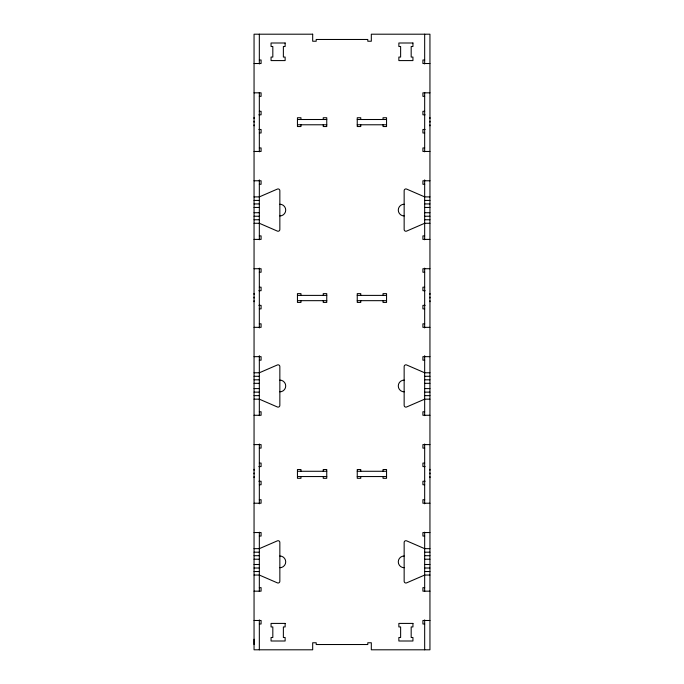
<?xml version="1.0" encoding="UTF-8"?>
<svg xmlns="http://www.w3.org/2000/svg" width="684" height="684" viewBox="0 0 684 684"><rect width="100%" height="100%" fill="white"/><g stroke="black" fill="none" stroke-linecap="round" stroke-linejoin="round"><path stroke-width="1.03" d="M254.055 644.525L254.055 639.249M254.055 477.577L254.055 476.662M254.055 473.918L254.055 472.995M254.055 470.25L254.055 469.335M254.055 301.695L254.055 300.78M254.055 298.027L254.055 297.113M254.055 294.368L254.055 293.445M254.055 125.805L254.055 124.89M254.055 122.145L254.055 121.23M254.055 118.477L254.055 117.562M429.945 477.577L429.945 476.662M429.945 473.918L429.945 472.995M429.945 470.25L429.945 469.335M429.945 301.695L429.945 300.78M429.945 298.027L429.945 297.113M429.945 294.368L429.945 293.445M429.945 125.805L429.945 124.89M429.945 122.145L429.945 121.23M429.945 118.477L429.945 117.562M259.33 59.995L261.091 59.995L261.091 63.518L254.055 63.518M424.67 59.995L422.909 59.995L422.909 63.518L429.945 63.518M254.055 92.827L261.091 92.827L261.091 96.35L259.33 96.35M429.945 92.827L422.909 92.827L422.909 96.35L424.67 96.35M259.33 111.295L261.091 111.295L261.091 114.818L258.894 114.818M424.67 111.295L422.909 111.295L422.909 114.818L425.106 114.818M297.446 119.503L326.755 119.503M357.245 119.503L386.554 119.503M297.446 124.779L326.755 124.779M357.245 124.779L386.554 124.779M258.894 129.473L261.091 129.473L261.091 132.987L259.33 132.987M425.106 129.473L422.909 129.473L422.909 132.987L424.67 132.987M259.33 147.941L261.091 147.941L261.091 151.455L254.055 151.455M424.67 147.941L422.909 147.941L422.909 151.455L429.945 151.455M254.055 180.773L261.091 180.773L261.091 184.287L259.33 184.287M429.945 180.773L422.909 180.773L422.909 184.287L424.67 184.287M254.055 196.898L259.33 196.898L277.396 189.066A1.761 1.761 0 0 1 279.85 190.682L279.85 229.491A1.761 1.761 0 0 1 277.396 231.107L259.33 223.275L254.055 223.275M429.945 196.898L424.67 196.898L406.604 189.066A1.761 1.761 0 0 0 404.15 190.682L404.15 229.491A1.761 1.761 0 0 0 406.604 231.107L424.67 223.275L429.945 223.275M254.055 200.412L259.33 200.412M424.67 200.412L429.945 200.412M254.055 203.926L259.33 203.926M424.67 203.926L429.945 203.926M254.055 207.449L259.33 207.449M424.67 207.449L429.945 207.449M254.055 212.724L259.33 212.724M424.67 212.724L429.945 212.724M254.055 216.238L259.33 216.238M424.67 216.238L429.945 216.238M254.055 219.761L259.33 219.761M424.67 219.761L429.945 219.761M259.33 235.886L261.091 235.886L261.091 239.4L254.055 239.4M424.67 235.886L422.909 235.886L422.909 239.4L429.945 239.4M254.055 268.718L261.091 268.718L261.091 272.232L259.33 272.232M429.945 268.718L422.909 268.718L422.909 272.232L424.67 272.232M259.33 287.186L261.091 287.186L261.091 290.7L258.894 290.7M424.67 287.186L422.909 287.186L422.909 290.7L425.106 290.7M297.446 295.394L326.755 295.394M357.245 295.394L386.554 295.394M297.446 300.669L326.755 300.669M357.245 300.669L386.554 300.669M258.894 305.355L261.091 305.355L261.091 308.877L259.33 308.877M425.106 305.355L422.909 305.355L422.909 308.877L424.67 308.877M259.33 323.823L261.091 323.823L261.091 327.345L254.055 327.345M424.67 323.823L422.909 323.823L422.909 327.345L429.945 327.345M254.055 356.655L261.091 356.655L261.091 360.177L259.33 360.177M429.945 356.655L422.909 356.655L422.909 360.177L424.67 360.177M254.055 372.78L259.33 372.78L277.396 364.957A1.761 1.761 0 0 1 279.85 366.564L279.85 405.373A1.761 1.761 0 0 1 277.396 406.989L259.33 399.165L254.055 399.165M429.945 372.78L424.67 372.78L406.604 364.957A1.761 1.761 0 0 0 404.15 366.564L404.15 405.373A1.761 1.761 0 0 0 406.604 406.989L424.67 399.165L429.945 399.165M254.055 376.294L259.33 376.294M424.67 376.294L429.945 376.294M254.055 379.817L259.33 379.817M424.67 379.817L429.945 379.817M254.055 383.331L259.33 383.331M424.67 383.331L429.945 383.331M254.055 388.606L259.33 388.606M424.67 388.606L429.945 388.606M254.055 392.129L259.33 392.129M424.67 392.129L429.945 392.129M254.055 395.643L259.33 395.643M424.67 395.643L429.945 395.643M259.33 411.768L261.091 411.768L261.091 415.282L254.055 415.282M424.67 411.768L422.909 411.768L422.909 415.282L429.945 415.282M254.055 444.6L261.091 444.6L261.091 448.114L259.33 448.114M429.945 444.6L422.909 444.6L422.909 448.114L424.67 448.114M259.33 463.068L261.091 463.068L261.091 466.582L258.894 466.582M424.67 463.068L422.909 463.068L422.909 466.582L425.106 466.582M297.446 471.276L326.755 471.276M357.245 471.276L386.554 471.276M297.446 476.551L326.755 476.551M357.245 476.551L386.554 476.551M258.894 481.245L261.091 481.245L261.091 484.759L259.33 484.759M425.106 481.245L422.909 481.245L422.909 484.759L424.67 484.759M259.33 499.713L261.091 499.713L261.091 503.227L254.055 503.227M424.67 499.713L422.909 499.713L422.909 503.227L429.945 503.227M254.055 532.545L261.091 532.545L261.091 536.059L259.33 536.059M429.945 532.545L422.909 532.545L422.909 536.059L424.67 536.059M254.055 548.662L259.33 548.662L277.396 540.839A1.761 1.761 0 0 1 279.85 542.455L279.85 581.263A1.761 1.761 0 0 1 277.396 582.879L259.33 575.047L254.055 575.047M429.945 548.662L424.67 548.662L406.604 540.839A1.761 1.761 0 0 0 404.15 542.455L404.15 581.263A1.761 1.761 0 0 0 406.604 582.879L424.67 575.047L429.945 575.047M254.055 552.185L259.33 552.185M424.67 552.185L429.945 552.185M254.055 555.699L259.33 555.699M424.67 555.699L429.945 555.699M254.055 559.221L259.33 559.221M424.67 559.221L429.945 559.221M254.055 564.497L259.33 564.497M424.67 564.497L429.945 564.497M254.055 568.011L259.33 568.011M424.67 568.011L429.945 568.011M254.055 571.533L259.33 571.533M424.67 571.533L429.945 571.533M259.33 587.65L261.091 587.65L261.091 591.173L254.055 591.173M424.67 587.65L422.909 587.65L422.909 591.173L429.945 591.173M254.055 620.482L261.091 620.482L261.091 624.005L259.33 624.005M429.945 620.482L422.909 620.482L422.909 624.005L424.67 624.005M424.67 34.2L424.67 63.971M424.67 92.468L424.67 151.814M424.67 179.883L424.67 239.759M424.67 268.128L424.67 327.927M424.67 355.697L424.67 415.641M424.67 444.01L424.67 503.817M424.67 532.186L424.67 591.532M424.67 619.901L424.67 649.8M383.04 119.503L383.04 117.742L386.554 117.742L386.554 126.54L383.04 126.54L383.04 124.779M383.04 295.394L383.04 293.633L386.554 293.633L386.554 302.422L383.04 302.422L383.04 300.669M383.04 471.276L383.04 469.515L386.554 469.515L386.554 478.313L383.04 478.313L383.04 476.551M360.759 119.503L360.759 117.742L357.245 117.742L357.245 126.54L360.759 126.54L360.759 124.779M360.759 295.394L360.759 293.633L357.245 293.633L357.245 302.422L360.759 302.422L360.759 300.669M360.759 471.276L360.759 469.515L357.245 469.515L357.245 478.313L360.759 478.313L360.759 476.551M323.241 119.503L323.241 117.742L326.755 117.742L326.755 126.54L323.241 126.54L323.241 124.779M323.241 295.394L323.241 293.633L326.755 293.633L326.755 302.422L323.241 302.422L323.241 300.669M323.241 471.276L323.241 469.515L326.755 469.515L326.755 478.313L323.241 478.313L323.241 476.551M300.96 119.503L300.96 117.742L297.446 117.742L297.446 126.54L300.96 126.54L300.96 124.779M300.96 295.394L300.96 293.633L297.446 293.633L297.446 302.422L300.96 302.422L300.96 300.669M300.96 471.276L300.96 469.515L297.446 469.515L297.446 478.313L300.96 478.313L300.96 476.551M259.33 34.2L259.33 63.971M259.33 92.468L259.33 151.814M259.33 179.883L259.33 239.759M259.33 268.128L259.33 327.927M259.33 355.697L259.33 415.641M259.33 444.01L259.33 503.817M259.33 532.186L259.33 591.532M259.33 619.901L259.33 649.8M279.85 204.225A5.865 5.865 0 0 1 285.715 210.082A5.865 5.865 0 0 1 279.85 215.947M404.15 215.947A5.865 5.865 0 0 1 398.285 210.082A5.865 5.865 0 0 1 404.15 204.225M404.15 391.838A5.865 5.865 0 0 1 398.285 385.973A5.865 5.865 0 0 1 404.15 380.107M404.15 567.72A5.865 5.865 0 0 1 398.285 561.855A5.865 5.865 0 0 1 404.15 555.998M279.85 555.998A5.865 5.865 0 0 1 285.715 561.855A5.865 5.865 0 0 1 279.85 567.72M279.85 380.107A5.865 5.865 0 0 1 285.715 385.973A5.865 5.865 0 0 1 279.85 391.838M312.682 34.2L254.055 34.2L254.055 649.8L312.682 649.8L312.682 642.763L316.205 642.763L316.205 644.525L367.795 644.525L367.795 642.763L371.318 642.763L371.318 649.8L429.945 649.8L429.945 34.2L371.318 34.2L371.318 41.237L367.795 41.237L367.795 39.475L316.205 39.475L316.205 41.237L312.682 41.237L312.682 34.2M285.134 42.998L271.061 42.998L271.061 46.512L272.822 46.512L272.822 57.063L271.061 57.063L271.061 60.585L285.134 60.585L285.134 57.063L283.373 57.063L283.373 46.512L285.134 46.512L285.134 42.998M412.939 42.998L398.866 42.998L398.866 46.512L400.627 46.512L400.627 57.063L398.866 57.063L398.866 60.585L412.939 60.585L412.939 57.063L411.178 57.063L411.178 46.512L412.939 46.512L412.939 42.998M285.134 623.415L271.061 623.415L271.061 626.937L272.822 626.937L272.822 637.488L271.061 637.488L271.061 641.002L285.134 641.002L285.134 637.488L283.373 637.488L283.373 626.937L285.134 626.937L285.134 623.415M412.939 623.415L398.866 623.415L398.866 626.937L400.627 626.937L400.627 637.488L398.866 637.488L398.866 641.002L412.939 641.002L412.939 637.488L411.178 637.488L411.178 626.937L412.939 626.937L412.939 623.415"/></g></svg>
